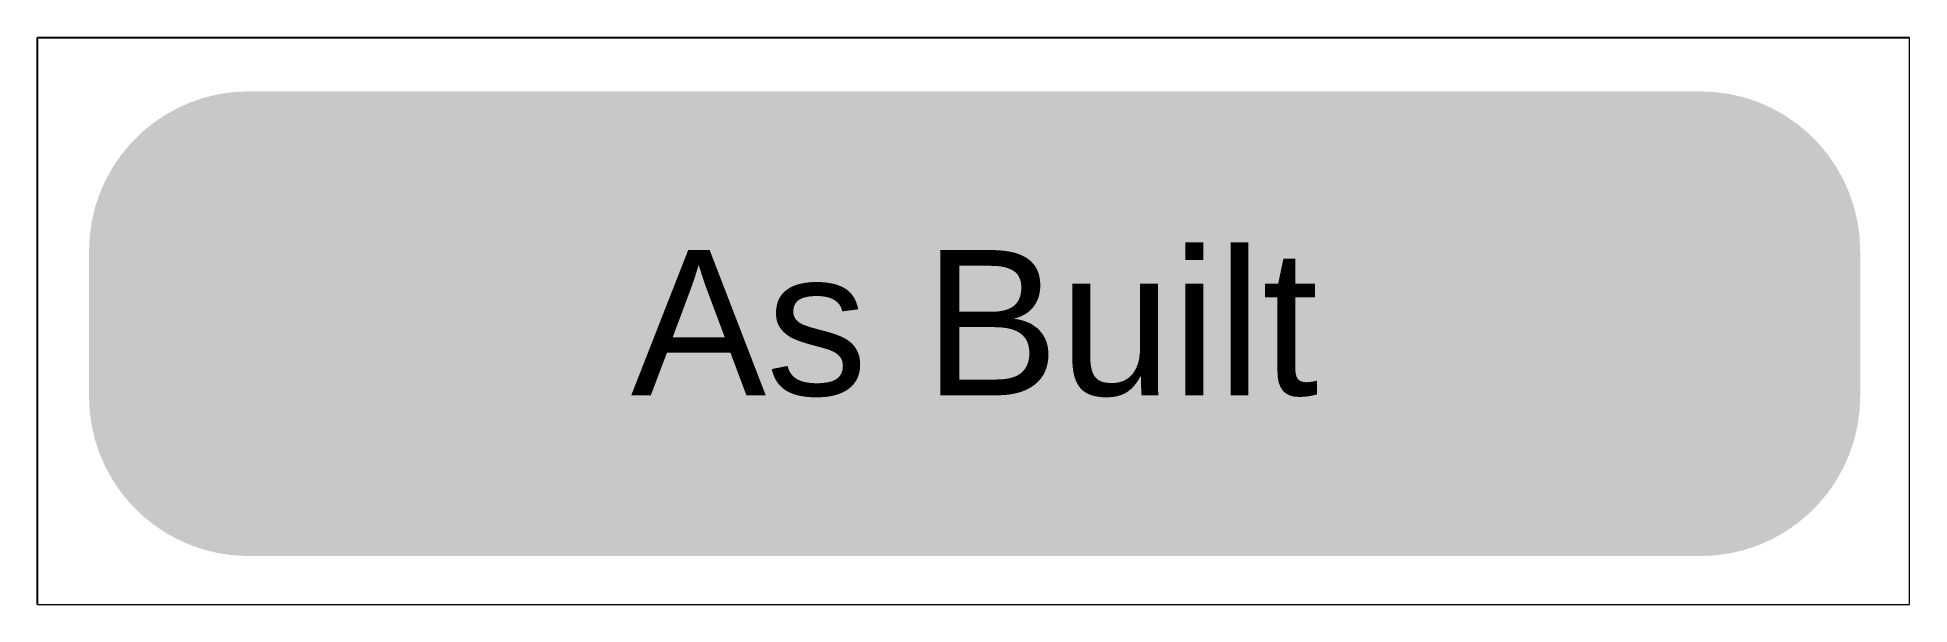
# Paper-space layout 'As Built' of a CAD drawing. Header units: millimetres. Extents: x 0.2 to 64.7, y 0.2 to 19.7.
# The model-space entities are those that its viewports show. They can reach past a viewport. Long polylines and large blocks are cut down to what shows.
import ezdxf

# ---------------------------------------------------------------- set-up
doc = ezdxf.new("R2010")
doc.units = ezdxf.units.MM
doc.layers.add('Gen_Viewport Boundary', color=3, linetype='Continuous', plot=False)
doc.layers.add('Pln_Elv_01', color=6, linetype='Continuous')
doc.layers.add('Txt_Ano', color=2, linetype='Continuous')

msp = doc.modelspace()

# ---------------------------------------------------------------- hatches: boundary and pattern name
at = {"transparency": 33554559}
h = msp.add_hatch(color=255, dxfattribs=at)
h.dxf.hatch_style = 1
edge = h.paths.add_edge_path()
edge.add_line((1774.6, -4363.2), (6774.6, -4363.2))
edge.add_arc((6774.6, -4863.2), 500, 0, 90, ccw=False)
edge.add_line((7274.6, -4863.2), (7274.6, -5363.2))
edge.add_arc((6774.6, -5363.2), 500, -90, 0, ccw=False)
edge.add_line((6774.6, -5863.2), (1774.6, -5863.2))
edge.add_arc((1774.6, -5363.2), 500, 180, 270, ccw=False)
edge.add_line((1274.6, -5363.2), (1274.6, -4863.2))
edge.add_arc((1774.6, -4863.2), 500, 90, 180, ccw=False)

# ---------------------------------------------------------------- linework, layer by layer
at = {"layer": 'Gen_Viewport Boundary'}
msp.add_lwpolyline([(1047.1, -4127.7), (7494.6, -4127.7), (7494.6, -6080.1), (1047.1, -6080.1)], close=True, dxfattribs=at)
at = {"layer": 'Pln_Elv_01', "color": 10, "const_width": 100}
msp.add_lwpolyline([(1774.6, -4363.2), (6774.6, -4363.2, -0.414214), (7274.6, -4863.2), (7274.6, -5363.2, -0.414214), (6774.6, -5863.2), (1774.6, -5863.2, -0.414214), (1274.6, -5363.2), (1274.6, -4863.2, -0.414214)], format="xyb", close=True, dxfattribs=at)

# ---------------------------------------------------------------- texts
at = {"layer": 'Txt_Ano', "color": 10, "insert": (4274.6, -5113.2), "char_height": 500, "attachment_point": 5}
msp.add_mtext_dynamic_manual_height_columns('{\\fArial|b0|i0|c0|p34;As Built}', width=4440.539, gutter_width=12.5, heights=[0], dxfattribs=at)

psp = doc.layouts.new('As Built')

# ---------------------------------------------------------------- viewports
at = {"layer": 'Gen_Viewport Boundary'}
psp.add_viewport(center=(32.472, 9.964), size=(64.475, 19.52399), view_center_point=(4270.834, -5103.872), view_height=1952.39884, dxfattribs=at)

doc.saveas('drawing.dxf')
